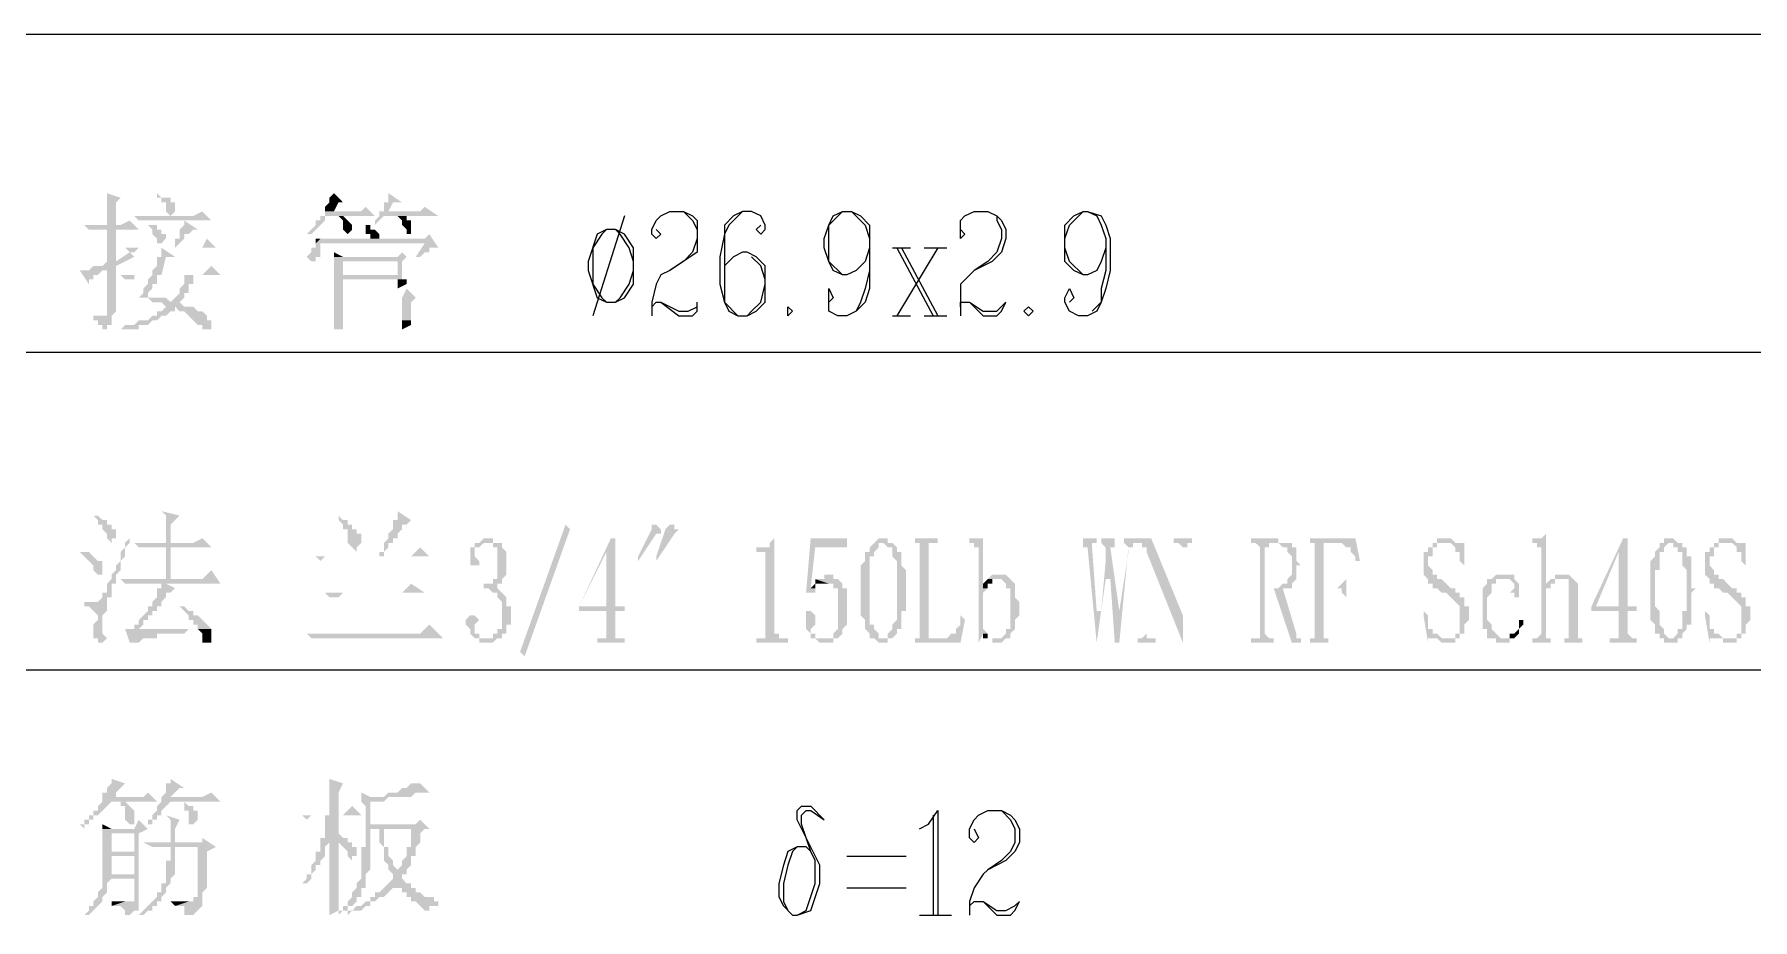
# Model space of a CAD drawing. Extents: x 51 to 246, y 3 to 417.
# Drawn here: x 198.59 to 214.61, y 131.83 to 140.08 of the extents above; entities that cross this region are included whole.
import ezdxf

# ---------------------------------------------------------------- set-up
doc = ezdxf.new("R2010")
doc.units = 0
doc.header["$MEASUREMENT"] = 0
doc.layers.add('_____1', color=160, linetype='Continuous')

msp = doc.modelspace()

# ---------------------------------------------------------------- hatches: boundary and pattern name
at = {"layer": '_____1'}
for points in [[(199.263, 138.599), (199.263, 138.303), (199.348, 138.303), (199.348, 138.514), (199.39, 138.557)], [(201.676, 138.472), (201.634, 138.43), (201.295, 138.43), (201.295, 138.387), (201.253, 138.387), (201.253, 138.345), (201.21, 138.345), (201.21, 138.303), (201.126, 138.218), (201.168, 138.218), (201.295, 138.345), (201.295, 138.387), (201.761, 138.387)], [(201.38, 138.599), (201.337, 138.557), (201.337, 138.514), (201.295, 138.472), (201.295, 138.43), (201.38, 138.43), (201.422, 138.514), (201.464, 138.514)], [(202.226, 138.472), (202.184, 138.43), (201.888, 138.43), (201.803, 138.387), (201.761, 138.345), (201.761, 138.303), (201.845, 138.387), (202.353, 138.387)], [(201.888, 138.599), (201.888, 138.514), (201.845, 138.514), (201.845, 138.43), (201.803, 138.43), (201.803, 138.387), (201.888, 138.43), (201.93, 138.514), (202.015, 138.514)], [(199.475, 138.345), (199.39, 138.303), (199.051, 138.303), (199.094, 138.26), (199.559, 138.26)], [(200.152, 138.43), (200.067, 138.387), (199.517, 138.387), (199.559, 138.345), (200.237, 138.345)], [(199.644, 138.345), (199.644, 138.303), (199.686, 138.26), (199.686, 138.218), (199.729, 138.176), (199.729, 138.133), (199.771, 138.133), (199.813, 138.176), (199.813, 138.218), (199.771, 138.218), (199.771, 138.26), (199.729, 138.26), (199.729, 138.303), (199.644, 138.303)], [(199.983, 138.345), (199.983, 138.303), (199.94, 138.26), (199.94, 138.176), (199.898, 138.176), (199.898, 138.091), (199.983, 138.176), (199.983, 138.218), (200.025, 138.218), (200.067, 138.26), (200.11, 138.26)], [(201.634, 138.303), (201.676, 138.303), (201.676, 138.218), (201.718, 138.218), (201.718, 138.176), (201.803, 138.176), (201.803, 138.218), (201.761, 138.26), (201.718, 138.26), (201.718, 138.303), (201.676, 138.303)], [(200.194, 138.176), (200.152, 138.091), (199.432, 138.091), (199.475, 138.049), (199.517, 138.049), (199.559, 138.091), (200.279, 138.091)], [(201.21, 138.133), (201.21, 138.091), (201.168, 138.091), (201.168, 138.049), (201.126, 138.006), (201.168, 137.964), (201.21, 137.964), (201.21, 138.006), (201.253, 138.006), (201.253, 138.133), (202.226, 138.133)], [(201.253, 138.218), (201.253, 138.176), (201.21, 138.176), (201.21, 138.133), (201.253, 138.176)], [(202.269, 138.218), (202.226, 138.176), (201.253, 138.176), (201.21, 138.133), (202.226, 138.133), (202.142, 138.006), (202.184, 138.006), (202.226, 138.049), (202.269, 138.049), (202.269, 138.091), (202.353, 138.091)], [(199.475, 138.049), (199.348, 137.964), (199.263, 137.964), (199.221, 137.922), (199.136, 137.922), (199.094, 137.879), (199.263, 137.879), (199.263, 137.456), (199.221, 137.456), (199.305, 137.456), (199.348, 137.498), (199.348, 137.922), (199.517, 138.006)], [(199.771, 138.091), (199.771, 138.006), (199.729, 138.006), (199.729, 137.922), (199.686, 137.879), (199.686, 137.837), (199.771, 137.837), (199.813, 138.006), (199.898, 138.006)], [(201.38, 138.049), (201.38, 138.006), (201.464, 138.006)], [(202.015, 138.049), (201.972, 138.006), (201.38, 138.006), (201.38, 137.625), (202.015, 137.625), (202.015, 137.413), (201.38, 137.413), (201.38, 137.329), (201.464, 137.329), (201.464, 137.413), (202.099, 137.413), (202.099, 137.583), (202.142, 137.625), (201.464, 137.625), (201.464, 137.795), (202.015, 137.795), (201.464, 137.837), (201.464, 137.964), (201.972, 137.964), (202.057, 138.006)], [(202.057, 138.006), (201.972, 137.964), (201.972, 137.837), (201.464, 137.837), (202.015, 137.795), (202.015, 137.964)], [(199.094, 137.879), (199.009, 137.879), (199.094, 137.752), (199.094, 137.795), (199.136, 137.795), (199.136, 137.837), (199.178, 137.837), (199.221, 137.879), (199.263, 137.879)], [(200.237, 137.922), (200.152, 137.837), (199.39, 137.837), (199.432, 137.795), (199.517, 137.795), (199.517, 137.837), (200.321, 137.837)], [(199.729, 137.837), (199.686, 137.837), (199.644, 137.795), (199.644, 137.752), (199.602, 137.71), (199.602, 137.668), (199.559, 137.625), (199.644, 137.625), (199.686, 137.583), (199.771, 137.583), (199.813, 137.541), (199.898, 137.541), (199.94, 137.498), (199.983, 137.498), (200.025, 137.456), (200.11, 137.371), (200.152, 137.371), (200.152, 137.329), (200.237, 137.329), (200.237, 137.413), (200.194, 137.413), (200.194, 137.456), (200.152, 137.498), (200.11, 137.498), (200.067, 137.541), (199.983, 137.541), (199.94, 137.583), (199.856, 137.583), (199.813, 137.625), (199.644, 137.625), (199.644, 137.668), (199.686, 137.71), (199.686, 137.752), (199.729, 137.752), (199.729, 137.795)], [(200.067, 137.837), (199.983, 137.837), (199.983, 137.752), (199.94, 137.71), (199.94, 137.668), (199.856, 137.583), (199.94, 137.583), (199.983, 137.625), (199.983, 137.668), (200.025, 137.668), (200.025, 137.752), (200.067, 137.752), (200.067, 137.795)], [(202.057, 137.71), (202.015, 137.625), (201.464, 137.625), (202.142, 137.625)], [(202.015, 137.795), (201.972, 137.795), (201.972, 137.71), (202.057, 137.752), (202.057, 137.795)], [(199.813, 137.541), (199.771, 137.498), (199.729, 137.498), (199.729, 137.456), (199.686, 137.456), (199.644, 137.413), (199.559, 137.413), (199.517, 137.371), (199.432, 137.371), (199.39, 137.329), (199.348, 137.329), (199.559, 137.329), (199.559, 137.371), (199.644, 137.371), (199.686, 137.413), (199.729, 137.413), (199.771, 137.456), (199.813, 137.456), (199.856, 137.498), (199.898, 137.498), (199.898, 137.541)], [(201.38, 137.625), (201.38, 137.413), (201.464, 137.413), (201.464, 137.625), (202.015, 137.625)], [(202.099, 137.413), (202.015, 137.413), (202.015, 137.329), (202.099, 137.371)], [(199.771, 135.635), (199.813, 135.593), (199.813, 135.339), (199.856, 135.339), (199.856, 135.509), (199.94, 135.593)], [(201.422, 135.593), (201.422, 135.551), (201.464, 135.509), (201.464, 135.466), (201.507, 135.466), (201.507, 135.339), (201.591, 135.255), (201.591, 135.297), (201.634, 135.339), (201.634, 135.424), (201.591, 135.424), (201.591, 135.466), (201.549, 135.466), (201.549, 135.509), (201.507, 135.509), (201.507, 135.551), (201.464, 135.551)], [(201.972, 135.635), (201.972, 135.551), (201.93, 135.551), (201.93, 135.466), (201.888, 135.424), (201.888, 135.382), (201.845, 135.339), (201.845, 135.255), (201.803, 135.255), (201.803, 135.212), (201.845, 135.212), (201.845, 135.255), (201.888, 135.297), (201.888, 135.339), (201.93, 135.339), (201.93, 135.382), (201.972, 135.382), (201.972, 135.424), (202.015, 135.466), (202.015, 135.509), (202.057, 135.509), (202.099, 135.551)], [(204.512, 135.509), (204.47, 135.466), (204.385, 135.212), (204.385, 135.17), (204.555, 135.424), (204.597, 135.466), (204.555, 135.466), (204.555, 135.509)], [(207.433, 135.424), (207.433, 135.382), (207.306, 135.382), (207.306, 135.339), (207.349, 135.339), (207.349, 135.297), (207.391, 135.297), (207.391, 134.408), (207.433, 134.493), (207.476, 134.493), (207.433, 134.535), (207.433, 134.874), (207.476, 134.916), (207.433, 134.916)], [(212.683, 135.424), (212.64, 135.382), (212.556, 135.382), (212.556, 135.339), (212.598, 135.339), (212.598, 135.297), (212.64, 135.297), (212.64, 134.493), (212.598, 134.45), (212.556, 134.45), (212.556, 134.408), (212.725, 134.408), (212.725, 134.45), (212.683, 134.45), (212.683, 134.916), (212.725, 134.916), (212.683, 134.958)], [(200.152, 135.382), (200.067, 135.339), (199.517, 135.339), (199.559, 135.297), (200.237, 135.297)], [(202.184, 135.297), (202.099, 135.212), (201.21, 135.212), (201.253, 135.17), (201.295, 135.212), (202.269, 135.212)], [(202.734, 135.339), (202.692, 135.339), (202.692, 135.297), (202.65, 135.297), (202.65, 135.128), (202.734, 135.128), (202.734, 135.17), (202.692, 135.212), (202.692, 135.297), (202.734, 135.297), (202.777, 135.339)], [(204.004, 135.382), (203.962, 135.382), (203.666, 134.747), (203.666, 134.704), (203.92, 134.704), (203.92, 134.45), (203.835, 134.45), (203.835, 134.408), (204.089, 134.408), (204.089, 134.45), (204.004, 134.45), (204.004, 134.704), (204.089, 134.704), (204.089, 134.747), (203.666, 134.747), (203.92, 135.255)], [(204.004, 135.382), (203.92, 135.255), (203.92, 134.747), (203.666, 134.747), (204.004, 134.747)], [(205.486, 135.382), (205.444, 135.339), (205.444, 135.297), (205.317, 135.297), (205.317, 135.255), (205.401, 135.255), (205.401, 134.45), (205.317, 134.45), (205.317, 134.408), (205.613, 134.408), (205.613, 134.45), (205.528, 134.45), (205.528, 134.493), (205.486, 134.493), (205.486, 134.535)], [(206.163, 135.382), (205.825, 135.382), (205.782, 134.874), (205.867, 134.874), (205.867, 134.916), (205.825, 134.916), (205.867, 135.297), (206.163, 135.297)], [(206.417, 135.339), (206.375, 135.297), (206.375, 135.255), (206.333, 135.255), (206.333, 135.17), (206.29, 135.128), (206.29, 134.662), (206.333, 134.62), (206.333, 134.535), (206.375, 134.493), (206.375, 134.45), (206.417, 134.45), (206.46, 134.408), (206.544, 134.408), (206.544, 134.45), (206.587, 134.45), (206.46, 134.45), (206.46, 134.493), (206.417, 134.535), (206.417, 134.577), (206.375, 134.577), (206.375, 135.212), (206.417, 135.212), (206.417, 135.255), (206.46, 135.297), (206.46, 135.339), (206.502, 135.339)], [(207.01, 135.382), (206.798, 135.382), (206.798, 135.339), (206.841, 135.339), (206.841, 134.45), (206.968, 134.45), (206.925, 134.45), (206.925, 135.339), (207.01, 135.339)], [(208.492, 135.382), (208.365, 135.382), (208.365, 135.297), (208.407, 135.297), (208.492, 134.408), (208.492, 134.704), (208.449, 135.297), (208.449, 135.339), (208.492, 135.339)], [(208.661, 135.382), (208.534, 135.382), (208.534, 135.339), (208.576, 135.297), (208.576, 135.17), (208.619, 135.001), (208.661, 134.408), (208.703, 134.704), (208.619, 135.297), (208.661, 135.297), (208.661, 135.339)], [(208.873, 135.382), (208.746, 135.382), (208.746, 135.339), (208.788, 135.297), (208.788, 135.255), (208.703, 134.704), (208.661, 134.408), (208.703, 134.408), (208.788, 135.297), (208.83, 135.297), (208.83, 135.339), (208.873, 135.339)], [(209, 135.382), (208.873, 135.382), (208.873, 135.339), (208.915, 135.339), (208.915, 135.297), (208.957, 135.297), (208.957, 135.255), (209.296, 134.408), (209.296, 134.662)], [(208.957, 135.297), (208.957, 134.493), (208.915, 134.45), (208.873, 134.45), (208.873, 134.408), (209.042, 134.408), (209.042, 134.45), (208.957, 134.45), (208.957, 135.255)], [(209.381, 135.382), (209.211, 135.382), (209.211, 135.339), (209.254, 135.339), (209.296, 135.297), (209.296, 134.408), (209.296, 135.297), (209.338, 135.297), (209.338, 135.339), (209.381, 135.339)], [(210.185, 135.382), (209.931, 135.382), (209.931, 135.339), (210.185, 135.339), (210.227, 135.297), (210.27, 135.297), (210.27, 135.255), (210.312, 135.212), (210.312, 135.043), (210.27, 135.001), (210.27, 134.958), (210.227, 134.958), (210.185, 134.916), (210.058, 134.916), (210.312, 134.916), (210.312, 134.958), (210.354, 135.001), (210.354, 135.128), (210.397, 135.128), (210.354, 135.17), (210.354, 135.297), (210.312, 135.297), (210.312, 135.339), (210.185, 135.339)], [(209.973, 135.339), (210.016, 135.297), (210.016, 134.45), (209.931, 134.45), (209.931, 134.408), (210.143, 134.408), (210.143, 134.45), (210.1, 134.45), (210.058, 134.493), (210.058, 134.916), (210.27, 134.916), (210.058, 134.916), (210.058, 135.297), (210.1, 135.297), (210.1, 135.339), (210.143, 135.339)], [(210.905, 135.382), (210.481, 135.382), (210.481, 135.339), (210.778, 135.339), (210.82, 135.297), (210.862, 135.297), (210.862, 135.255), (210.905, 135.212), (210.905, 135.17), (210.947, 135.17)], [(210.481, 135.339), (210.524, 135.339), (210.524, 134.45), (210.481, 134.45), (210.481, 134.408), (210.651, 134.408), (210.651, 134.45), (210.608, 134.45), (210.608, 134.916), (210.735, 134.916), (210.608, 134.916), (210.608, 135.339), (210.735, 135.339)], [(211.836, 135.339), (211.751, 135.339), (211.878, 135.339)], [(211.921, 135.382), (211.921, 135.339), (211.794, 135.339), (211.836, 135.297), (211.836, 135.255), (211.878, 135.255), (211.878, 135.17), (211.921, 135.128)], [(213.445, 135.382), (213.402, 135.382), (213.106, 134.747), (213.106, 134.704), (213.36, 134.704), (213.36, 134.45), (213.275, 134.45), (213.275, 134.408), (213.529, 134.408), (213.529, 134.45), (213.487, 134.45), (213.445, 134.493), (213.445, 134.704), (213.529, 134.704), (213.529, 134.747), (213.148, 134.747), (213.36, 135.255)], [(213.445, 135.382), (213.36, 135.255), (213.36, 134.747), (213.148, 134.747), (213.445, 134.747)], [(213.741, 135.339), (213.741, 135.297), (213.699, 135.255), (213.699, 135.212), (213.656, 135.17), (213.656, 134.62), (213.699, 134.577), (213.699, 134.493), (213.741, 134.493), (213.741, 134.45), (213.783, 134.45), (213.783, 134.408), (213.91, 134.408), (213.91, 134.45), (213.953, 134.45), (213.826, 134.45), (213.783, 134.493), (213.783, 134.535), (213.741, 134.577), (213.741, 134.704), (213.699, 134.747), (213.699, 135.085), (213.741, 135.085), (213.741, 135.255), (213.783, 135.255), (213.783, 135.297), (213.826, 135.339), (213.868, 135.339)], [(214.461, 135.339), (214.376, 135.339), (214.503, 135.339)], [(214.545, 135.382), (214.545, 135.339), (214.418, 135.339), (214.461, 135.297), (214.461, 135.255), (214.503, 135.255), (214.503, 135.17), (214.545, 135.128)], [(200.237, 135.085), (200.152, 135.001), (199.39, 135.001), (199.432, 134.958), (200.321, 134.958)], [(208.576, 135.17), (208.534, 134.704), (208.492, 134.704), (208.492, 134.408), (208.576, 135.001), (208.619, 135.001)], [(210.82, 135.085), (210.82, 135.001), (210.735, 134.916), (210.608, 134.916), (210.778, 134.916), (210.778, 134.874), (210.82, 134.831), (210.82, 134.747)], [(199.813, 134.958), (199.771, 134.958), (199.771, 134.916), (199.729, 134.916), (199.729, 134.831), (199.686, 134.789), (199.686, 134.747), (199.644, 134.747), (199.644, 134.704), (199.602, 134.662), (199.559, 134.62), (199.559, 134.577), (199.517, 134.577), (199.517, 134.535), (199.432, 134.535), (199.475, 134.408), (199.559, 134.408), (199.602, 134.45), (199.729, 134.45), (199.729, 134.493), (199.983, 134.493), (199.517, 134.535), (199.559, 134.535), (199.602, 134.577), (199.602, 134.62), (199.644, 134.62), (199.644, 134.662), (199.686, 134.662), (199.686, 134.704), (199.729, 134.704), (199.729, 134.747), (199.771, 134.747), (199.771, 134.789), (199.813, 134.831), (199.813, 134.874), (199.856, 134.874), (199.898, 134.916)], [(202.099, 134.958), (202.015, 134.874), (201.295, 134.874), (201.337, 134.831), (201.422, 134.831), (201.464, 134.874), (202.226, 134.874)], [(205.867, 135.001), (205.867, 134.958), (205.825, 134.916), (205.867, 134.916), (205.867, 134.958), (205.994, 134.958)], [(205.994, 135.043), (205.952, 135.043), (205.952, 135.001), (205.867, 135.001), (205.994, 134.958), (206.036, 134.958), (206.036, 134.916), (206.079, 134.916), (206.079, 134.535), (206.036, 134.493), (206.036, 134.45), (205.867, 134.45), (205.909, 134.408), (206.036, 134.408), (206.036, 134.45), (206.079, 134.45), (206.121, 134.493), (206.121, 134.535), (206.163, 134.577), (206.163, 134.916), (206.121, 134.916), (206.121, 134.958), (206.079, 135.001), (206.036, 135.001), (206.036, 135.043)], [(207.476, 135.001), (207.433, 134.958), (207.433, 134.916), (207.476, 134.916), (207.476, 134.958), (207.518, 134.958), (207.518, 135.001), (207.56, 135.001)], [(212.217, 135.043), (212.175, 135.001), (212.132, 135.001), (212.132, 134.958), (212.09, 134.916), (212.09, 134.535), (212.132, 134.535), (212.132, 134.45), (212.217, 134.45), (212.217, 134.408), (212.344, 134.408), (212.344, 134.45), (212.386, 134.45), (212.259, 134.45), (212.175, 134.535), (212.175, 134.577), (212.132, 134.62), (212.132, 134.831), (212.175, 134.874), (212.175, 134.958), (212.217, 134.958), (212.217, 135.001), (212.302, 135.001)], [(210.227, 134.916), (210.143, 134.916), (210.312, 134.408), (210.397, 134.408), (210.397, 134.45), (210.354, 134.45), (210.354, 134.493)], [(202.65, 134.662), (202.607, 134.62), (202.607, 134.577), (202.65, 134.535), (202.65, 134.493), (202.692, 134.45), (202.734, 134.45), (202.734, 134.408), (202.861, 134.408), (202.904, 134.45), (202.734, 134.45), (202.734, 134.493), (202.692, 134.493), (202.692, 134.577), (202.734, 134.62), (202.692, 134.662)], [(207.222, 134.662), (207.222, 134.577), (207.179, 134.535), (207.179, 134.493), (207.137, 134.493), (207.095, 134.45), (206.798, 134.45), (206.798, 134.408), (207.222, 134.408), (207.264, 134.62)], [(211.54, 134.704), (211.54, 134.662), (211.582, 134.408), (211.582, 134.45), (211.709, 134.45), (211.667, 134.493), (211.624, 134.493), (211.624, 134.535), (211.582, 134.535), (211.582, 134.662)], [(214.164, 134.704), (214.164, 134.662), (214.207, 134.408), (214.207, 134.45), (214.334, 134.45), (214.291, 134.493), (214.249, 134.493), (214.249, 134.535), (214.207, 134.535), (214.207, 134.662)], [(200.237, 134.535), (200.11, 134.535), (200.152, 134.493), (200.152, 134.408), (200.237, 134.408), (200.237, 134.493)], [(202.269, 134.577), (202.184, 134.493), (201.126, 134.493), (201.168, 134.45), (202.396, 134.45)], [(211.709, 134.45), (211.624, 134.45), (211.751, 134.45)], [(214.334, 134.45), (214.249, 134.45), (214.376, 134.45)], [(199.644, 133.011), (199.602, 132.969), (199.305, 132.969), (199.221, 132.926), (199.178, 132.884), (199.178, 132.842), (199.136, 132.842), (199.136, 132.799), (199.094, 132.799), (199.094, 132.757), (199.051, 132.757), (199.051, 132.715), (199.009, 132.715), (199.051, 132.672), (199.051, 132.715), (199.094, 132.715), (199.094, 132.757), (199.136, 132.757), (199.136, 132.799), (199.178, 132.799), (199.305, 132.926), (199.729, 132.926)], [(199.305, 133.138), (199.305, 133.096), (199.263, 133.053), (199.263, 133.011), (199.221, 133.011), (199.221, 132.926), (199.305, 132.969), (199.348, 132.969), (199.348, 133.011), (199.432, 133.096)], [(200.237, 133.011), (200.152, 132.969), (199.856, 132.969), (199.771, 132.926), (199.729, 132.884), (199.729, 132.842), (199.686, 132.799), (199.686, 132.757), (199.644, 132.757), (199.644, 132.715), (199.686, 132.715), (199.686, 132.757), (199.729, 132.757), (199.729, 132.799), (199.771, 132.799), (199.771, 132.842), (199.856, 132.926), (200.321, 132.926)], [(199.856, 133.138), (199.856, 133.096), (199.813, 133.096), (199.813, 133.011), (199.771, 132.969), (199.771, 132.926), (199.856, 132.969), (199.94, 133.053), (199.983, 133.053)], [(201.337, 133.138), (201.337, 132.799), (201.422, 132.799), (201.422, 133.011), (201.464, 133.096)], [(201.634, 133.011), (201.634, 132.926), (201.676, 132.884), (201.676, 132.672), (201.718, 132.715), (201.718, 132.926), (201.845, 132.926), (201.888, 132.969), (201.718, 132.969)], [(202.184, 133.096), (202.099, 133.096), (202.057, 133.053), (202.015, 133.053), (201.972, 133.011), (201.888, 133.011), (201.845, 132.969), (201.718, 132.969), (202.099, 132.969), (202.142, 133.011), (202.269, 133.011)], [(201.549, 132.884), (201.464, 132.799), (201.083, 132.799), (201.126, 132.757), (201.168, 132.799), (201.634, 132.799)], [(199.559, 132.757), (199.517, 132.672), (199.221, 132.672), (199.221, 132.46), (199.305, 132.46), (199.305, 132.63), (199.517, 132.63), (199.644, 132.672)], [(199.221, 132.715), (199.221, 132.672), (199.305, 132.672)], [(199.813, 132.799), (199.856, 132.757), (199.856, 132.545), (199.898, 132.545), (199.898, 132.672), (199.94, 132.757)], [(201.422, 132.799), (201.295, 132.799), (201.295, 132.588), (201.422, 132.588), (201.422, 132.545), (201.507, 132.46), (201.507, 132.418), (201.549, 132.376), (201.549, 132.418), (201.591, 132.418), (201.591, 132.503), (201.549, 132.503), (201.549, 132.545), (201.507, 132.545), (201.507, 132.588), (201.464, 132.588), (201.422, 132.63)], [(202.184, 132.757), (202.142, 132.715), (201.718, 132.715), (201.676, 132.672), (202.142, 132.672), (202.099, 132.672), (202.099, 132.503), (202.057, 132.503), (202.057, 132.418), (202.015, 132.376), (202.015, 132.334), (201.972, 132.291), (202.057, 132.249), (202.057, 132.291), (202.099, 132.334), (202.099, 132.418), (202.142, 132.418), (202.142, 132.503), (202.184, 132.545), (202.184, 132.63), (202.226, 132.672), (202.269, 132.672)], [(199.644, 132.672), (199.517, 132.63), (199.517, 132.46), (199.221, 132.46), (199.517, 132.418), (199.517, 132.249), (199.221, 132.249), (199.517, 132.207), (199.517, 131.995), (199.432, 131.995), (199.305, 131.953), (199.39, 131.953), (199.432, 131.91), (199.432, 131.868), (199.475, 131.868), (199.517, 131.91), (199.559, 131.91), (199.559, 132.63)], [(200.152, 132.588), (200.152, 132.545), (199.602, 132.545), (199.686, 132.503), (200.279, 132.503)], [(201.295, 132.588), (201.253, 132.588), (201.253, 132.46), (201.21, 132.46), (201.21, 132.376), (201.168, 132.334), (201.168, 132.249), (201.126, 132.249), (201.126, 132.207), (201.083, 132.164), (201.126, 132.164), (201.168, 132.207), (201.168, 132.249), (201.21, 132.291), (201.21, 132.334), (201.253, 132.334), (201.253, 132.376), (201.295, 132.418), (201.295, 132.503), (201.337, 132.545), (201.422, 132.545), (201.422, 132.588)], [(201.422, 132.545), (201.337, 132.545), (201.337, 131.868), (201.422, 131.91), (201.422, 132.503)], [(201.676, 132.672), (201.676, 132.503), (201.634, 132.503), (201.634, 132.207), (201.591, 132.164), (201.591, 132.122), (201.549, 132.08), (201.549, 132.037), (201.507, 131.995), (201.507, 131.953), (201.464, 131.953), (201.464, 131.91), (201.422, 131.91), (201.422, 131.868), (201.464, 131.91), (201.507, 131.91), (201.507, 131.953), (201.549, 131.953), (201.591, 131.995), (201.591, 132.037), (201.634, 132.037), (201.634, 132.122), (201.676, 132.122), (201.676, 132.249), (201.718, 132.291), (201.718, 132.672), (202.142, 132.672)], [(201.803, 132.672), (201.803, 132.545), (201.845, 132.503), (201.845, 132.376), (201.888, 132.334), (201.888, 132.291), (201.93, 132.249), (201.93, 132.207), (201.803, 132.08), (201.761, 132.08), (201.761, 132.037), (201.718, 132.037), (201.718, 131.995), (201.676, 131.995), (201.634, 131.953), (201.591, 131.953), (201.549, 131.91), (201.507, 131.91), (201.507, 131.868), (201.549, 131.91), (201.634, 131.91), (201.676, 131.953), (201.718, 131.953), (201.718, 131.995), (201.761, 131.995), (201.803, 132.037), (201.845, 132.037), (201.93, 132.122), (201.972, 132.122), (201.972, 132.164), (202.057, 132.164), (202.015, 132.207), (202.015, 132.249), (202.057, 132.249), (201.972, 132.291), (201.93, 132.334), (201.93, 132.376), (201.888, 132.418), (201.888, 132.503), (201.845, 132.503), (201.845, 132.672)], [(199.221, 132.46), (199.221, 132.249), (199.305, 132.249), (199.305, 132.418), (199.517, 132.418)], [(199.856, 132.503), (199.856, 132.376), (199.813, 132.376), (199.813, 132.164), (199.771, 132.164), (199.771, 132.08), (199.729, 132.08), (199.729, 132.037), (199.602, 131.91), (199.559, 131.868), (199.602, 131.868), (199.644, 131.91), (199.686, 131.91), (199.686, 131.953), (199.729, 131.953), (199.729, 131.995), (199.771, 131.995), (199.771, 132.037), (199.813, 132.08), (199.813, 132.122), (199.856, 132.164), (199.856, 132.207), (199.898, 132.249), (199.898, 132.503), (200.11, 132.503)], [(200.279, 132.503), (199.856, 132.503), (200.11, 132.503), (200.11, 132.037), (200.067, 132.037), (200.067, 131.995), (200.025, 131.995), (199.898, 131.953), (199.983, 131.953), (199.983, 131.868), (200.067, 131.868), (200.152, 131.953), (200.152, 132.08), (200.194, 132.122), (200.194, 132.46)], [(199.221, 132.249), (199.221, 132.122), (199.178, 132.08), (199.178, 132.037), (199.136, 131.995), (199.136, 131.953), (199.094, 131.953), (199.094, 131.91), (199.051, 131.868), (199.051, 131.826), (199.051, 131.868), (199.094, 131.868), (199.221, 131.995), (199.221, 132.037), (199.263, 132.08), (199.263, 132.164), (199.305, 132.207), (199.517, 132.207)], [(202.057, 132.164), (201.972, 132.164), (201.972, 132.122), (202.015, 132.122), (202.015, 132.08), (202.057, 132.08), (202.057, 132.037), (202.099, 132.037), (202.099, 131.995), (202.142, 131.995), (202.353, 131.953), (202.353, 131.995), (202.311, 131.995), (202.311, 132.037), (202.226, 132.037), (202.184, 132.08), (202.142, 132.08), (202.142, 132.122), (202.099, 132.122), (202.099, 132.164)], [(199.856, 131.995), (199.898, 131.953), (200.025, 131.995), (199.898, 131.995)], [(202.142, 131.995), (202.226, 131.91), (202.269, 131.91), (202.269, 131.953), (202.353, 131.953)]]:
    msp.add_hatch(color=7, dxfattribs=at).paths.add_polyline_path(points, is_closed=False)
for points in [[(199.729, 138.599), (199.729, 138.557), (199.771, 138.557), (199.771, 138.514), (199.813, 138.514), (199.813, 138.43), (199.856, 138.387), (199.898, 138.43), (199.898, 138.514), (199.856, 138.514), (199.856, 138.557), (199.771, 138.557)], [(201.464, 138.387), (201.422, 138.387), (201.464, 138.345), (201.464, 138.26), (201.507, 138.218), (201.549, 138.26), (201.549, 138.303)], [(202.015, 138.387), (201.972, 138.387), (202.015, 138.345), (202.015, 138.303), (202.057, 138.26), (202.057, 138.218), (202.099, 138.218), (202.099, 138.345), (202.057, 138.345), (202.057, 138.387)], [(199.263, 138.26), (199.348, 138.26), (199.348, 137.964), (199.263, 137.964)], [(199.094, 137.456), (199.136, 137.456), (199.136, 137.413), (199.178, 137.413), (199.178, 137.371), (199.221, 137.371), (199.221, 137.329), (199.263, 137.329), (199.263, 137.371), (199.305, 137.371), (199.305, 137.456)], [(199.178, 135.593), (199.136, 135.593), (199.178, 135.551), (199.178, 135.509), (199.221, 135.509), (199.221, 135.466), (199.263, 135.424), (199.263, 135.382), (199.305, 135.339), (199.305, 135.382), (199.348, 135.382), (199.348, 135.466), (199.305, 135.466), (199.305, 135.509), (199.263, 135.509), (199.263, 135.551), (199.221, 135.551)], [(203.158, 134.281), (203.115, 134.323), (203.539, 135.509), (203.581, 135.466)], [(204.385, 135.509), (204.343, 135.509), (204.343, 135.466), (204.216, 135.212), (204.216, 135.17), (204.385, 135.424), (204.428, 135.424), (204.428, 135.466)], [(199.051, 135.255), (199.009, 135.255), (199.136, 135.128), (199.136, 135.085), (199.178, 135.043), (199.221, 135.043), (199.221, 135.17), (199.178, 135.17), (199.094, 135.255)], [(199.475, 135.382), (199.432, 135.339), (199.432, 135.297), (199.39, 135.255), (199.39, 135.17), (199.348, 135.128), (199.348, 135.085), (199.305, 135.043), (199.305, 135.001), (199.263, 134.958), (199.263, 134.874), (199.221, 134.874), (199.221, 134.831), (199.178, 134.789), (199.136, 134.789), (199.263, 134.747), (199.263, 134.831), (199.305, 134.831), (199.305, 134.958), (199.348, 134.958), (199.348, 135.043), (199.39, 135.085), (199.39, 135.17), (199.432, 135.212), (199.432, 135.297), (199.475, 135.339)], [(199.813, 135.297), (199.856, 135.297), (199.856, 135.001), (199.813, 135.001)], [(202.819, 135.382), (202.777, 135.382), (202.734, 135.339), (202.861, 135.339), (202.861, 135.297), (202.904, 135.297), (202.904, 135.001), (202.861, 135.001), (202.861, 134.958), (202.777, 134.958), (202.777, 134.916), (202.819, 134.916), (202.861, 134.874), (202.904, 134.874), (202.904, 134.831), (202.946, 134.789), (202.946, 134.535), (202.904, 134.535), (202.904, 134.493), (202.861, 134.493), (202.861, 134.45), (202.777, 134.45), (202.946, 134.45), (202.946, 134.493), (202.988, 134.493), (202.988, 134.577), (203.031, 134.577), (203.031, 134.747), (202.988, 134.747), (202.988, 134.831), (202.904, 134.916), (202.861, 134.916), (202.904, 134.916), (202.904, 134.958), (202.946, 134.958), (202.946, 135.001), (202.988, 135.043), (202.988, 135.255), (202.946, 135.297), (202.946, 135.339), (202.861, 135.339), (202.861, 135.382)], [(206.502, 135.382), (206.46, 135.382), (206.417, 135.339), (206.502, 135.339), (206.544, 135.297), (206.587, 135.297), (206.587, 135.212), (206.629, 135.17), (206.629, 134.62), (206.587, 134.577), (206.587, 134.535), (206.544, 134.493), (206.544, 134.45), (206.502, 134.45), (206.587, 134.45), (206.629, 134.493), (206.629, 134.535), (206.671, 134.535), (206.671, 134.704), (206.714, 134.704), (206.714, 135.085), (206.671, 135.128), (206.671, 135.255), (206.629, 135.255), (206.629, 135.297), (206.587, 135.339), (206.544, 135.339), (206.544, 135.382)], [(211.751, 135.382), (211.667, 135.382), (211.667, 135.339), (211.624, 135.339), (211.624, 135.297), (211.582, 135.297), (211.582, 135.255), (211.54, 135.255), (211.54, 135.043), (211.582, 135.001), (211.582, 134.958), (211.624, 134.958), (211.624, 134.916), (211.667, 134.916), (211.709, 134.874), (211.751, 134.874), (211.878, 134.747), (211.878, 134.493), (211.836, 134.493), (211.836, 134.45), (211.667, 134.45), (211.709, 134.408), (211.836, 134.408), (211.836, 134.45), (211.878, 134.45), (211.878, 134.493), (211.921, 134.493), (211.921, 134.577), (211.963, 134.62), (211.963, 134.747), (211.921, 134.747), (211.921, 134.831), (211.878, 134.831), (211.878, 134.874), (211.836, 134.874), (211.836, 134.916), (211.794, 134.916), (211.709, 135.001), (211.667, 135.001), (211.667, 135.043), (211.624, 135.043), (211.624, 135.085), (211.582, 135.128), (211.582, 135.212), (211.624, 135.212), (211.624, 135.297), (211.667, 135.297), (211.667, 135.339), (211.836, 135.339), (211.794, 135.382)], [(213.868, 135.382), (213.783, 135.382), (213.783, 135.339), (213.741, 135.339), (213.868, 135.339), (213.868, 135.297), (213.91, 135.297), (213.91, 135.255), (213.953, 135.255), (213.953, 135.128), (213.995, 135.085), (213.995, 134.704), (213.953, 134.704), (213.953, 134.535), (213.91, 134.535), (213.91, 134.493), (213.868, 134.45), (213.953, 134.45), (213.953, 134.493), (213.995, 134.535), (213.995, 134.577), (214.037, 134.577), (214.037, 134.874), (214.08, 134.916), (214.037, 134.916), (214.037, 135.212), (213.995, 135.212), (213.995, 135.297), (213.953, 135.297), (213.953, 135.339), (213.91, 135.339)], [(214.376, 135.382), (214.291, 135.382), (214.291, 135.339), (214.249, 135.339), (214.249, 135.297), (214.207, 135.297), (214.207, 135.255), (214.164, 135.255), (214.164, 135.043), (214.207, 135.001), (214.207, 134.958), (214.249, 134.958), (214.249, 134.916), (214.291, 134.916), (214.334, 134.874), (214.376, 134.874), (214.418, 134.831), (214.503, 134.747), (214.503, 134.493), (214.461, 134.493), (214.461, 134.45), (214.291, 134.45), (214.334, 134.45), (214.334, 134.408), (214.461, 134.408), (214.461, 134.45), (214.503, 134.45), (214.503, 134.493), (214.545, 134.493), (214.545, 134.577), (214.588, 134.62), (214.588, 134.747), (214.545, 134.747), (214.545, 134.831), (214.503, 134.831), (214.503, 134.874), (214.461, 134.874), (214.461, 134.916), (214.418, 134.916), (214.376, 134.958), (214.334, 135.001), (214.291, 135.001), (214.291, 135.043), (214.249, 135.043), (214.249, 135.085), (214.207, 135.128), (214.207, 135.212), (214.249, 135.212), (214.249, 135.297), (214.291, 135.297), (214.291, 135.339), (214.461, 135.339), (214.418, 135.382)], [(207.603, 135.043), (207.518, 135.043), (207.476, 135.001), (207.603, 135.001), (207.645, 134.958), (207.645, 134.916), (207.687, 134.916), (207.687, 134.535), (207.645, 134.535), (207.645, 134.493), (207.603, 134.45), (207.476, 134.45), (207.518, 134.45), (207.518, 134.408), (207.603, 134.408), (207.645, 134.45), (207.687, 134.45), (207.687, 134.493), (207.73, 134.535), (207.73, 134.62), (207.772, 134.662), (207.772, 134.789), (207.73, 134.831), (207.73, 134.958), (207.645, 135.043)], [(212.302, 135.043), (212.217, 135.043), (212.302, 135.001), (212.344, 135.001), (212.386, 134.958), (212.386, 134.916), (212.344, 134.874), (212.386, 134.874), (212.386, 134.831), (212.429, 134.831), (212.429, 134.958), (212.386, 135.001), (212.386, 135.043)], [(212.852, 135.043), (212.767, 135.043), (212.767, 135.001), (212.725, 135.001), (212.683, 134.958), (212.725, 134.916), (212.725, 134.958), (212.767, 134.958), (212.767, 135.001), (212.937, 135.001), (212.894, 135.043)], [(212.937, 135.001), (212.852, 135.001), (212.894, 135.001), (212.894, 134.45), (212.852, 134.45), (212.852, 134.408), (213.021, 134.408), (213.021, 134.45), (212.979, 134.45), (212.979, 134.958)], [(199.051, 134.789), (199.051, 134.747), (199.094, 134.747), (199.178, 134.662), (199.178, 134.62), (199.136, 134.577), (199.136, 134.45), (199.178, 134.45), (199.178, 134.408), (199.221, 134.408), (199.263, 134.45), (199.221, 134.493), (199.221, 134.662), (199.263, 134.704), (199.263, 134.747), (199.136, 134.789)], [(199.983, 134.747), (199.94, 134.747), (199.983, 134.704), (200.025, 134.662), (200.025, 134.62), (200.067, 134.62), (200.067, 134.577), (200.11, 134.577), (200.11, 134.535), (199.517, 134.535), (199.983, 134.493), (200.025, 134.535), (200.237, 134.535), (200.11, 134.662), (200.067, 134.662), (200.067, 134.704), (200.025, 134.704)], [(205.825, 134.704), (205.782, 134.704), (205.782, 134.535), (205.825, 134.493), (205.825, 134.45), (205.952, 134.45), (205.867, 134.45), (205.867, 134.493), (205.825, 134.493), (205.825, 134.535), (205.867, 134.577), (205.867, 134.662)], [(212.471, 134.62), (212.429, 134.62), (212.429, 134.535), (212.386, 134.493), (212.344, 134.493), (212.344, 134.45), (212.302, 134.45), (212.386, 134.45), (212.429, 134.493), (212.429, 134.535), (212.471, 134.577)], [(207.476, 134.493), (207.433, 134.493), (207.433, 134.45), (207.56, 134.45), (207.476, 134.45)], [(199.432, 132.926), (199.39, 132.926), (199.39, 132.884), (199.432, 132.884), (199.432, 132.757), (199.475, 132.715), (199.517, 132.715), (199.517, 132.842)], [(199.983, 132.926), (199.983, 132.842), (200.025, 132.842), (200.025, 132.715), (200.067, 132.715), (200.11, 132.757), (200.11, 132.842), (200.067, 132.842), (200.067, 132.884), (200.025, 132.884)], [(199.305, 131.995), (199.305, 131.953), (199.432, 131.995)]]:
    msp.add_hatch(color=7, dxfattribs=at).paths.add_polyline_path(points)

# ---------------------------------------------------------------- linework, layer by layer
at = {"layer": '_____1', "color": 7}
for p, q in [((183.557, 140.081), (242.612, 140.081)), ((204.089, 138.387), (203.793, 137.456)), ((206.587, 138.091), (206.756, 138.091)), ((206.629, 138.091), (206.968, 137.456)), ((207.01, 138.091), (206.629, 137.456)), ((206.671, 138.091), (207.01, 137.456)), ((206.883, 138.091), (207.095, 138.091)), ((206.587, 137.456), (206.756, 137.456)), ((206.883, 137.456), (207.095, 137.456)), ((183.557, 137.117), (242.612, 137.117)), ((183.557, 134.154), (242.612, 134.154)), ((206.968, 132.799), (206.968, 131.868)), ((206.163, 132.418), (206.714, 132.418)), ((206.163, 132.122), (206.714, 132.122)), ((206.841, 131.868), (207.137, 131.868))]:
    msp.add_line(p, q, dxfattribs=at)
for points in [[(204.385, 138.26), (204.428, 138.218), (204.385, 138.176), (204.343, 138.218), (204.343, 138.26), (204.385, 138.345), (204.428, 138.387), (204.512, 138.43), (204.639, 138.43), (204.724, 138.387), (204.766, 138.345), (204.766, 138.049), (204.512, 137.879), (204.428, 137.837), (204.385, 137.752), (204.343, 137.583), (204.343, 137.456)], [(204.639, 138.43), (204.724, 138.345), (204.766, 138.26), (204.766, 138.176), (204.724, 138.049), (204.639, 137.964), (204.512, 137.879)], [(205.359, 138.303), (205.317, 138.26), (205.359, 138.218), (205.401, 138.26), (205.401, 138.303), (205.359, 138.387), (205.274, 138.43), (205.19, 138.43), (205.105, 138.387), (205.02, 138.303), (205.02, 138.218), (204.978, 138.006), (204.978, 137.752), (205.02, 137.583), (205.063, 137.498), (205.147, 137.456), (205.232, 137.456), (205.317, 137.498), (205.401, 137.583), (205.401, 137.922), (205.317, 138.006), (205.232, 138.049), (205.19, 138.049), (205.105, 138.006), (205.02, 137.922), (205.02, 137.795)], [(205.19, 138.43), (205.063, 138.303), (205.02, 138.218), (205.02, 137.583), (205.147, 137.456)], [(206.375, 138.091), (206.333, 137.964), (206.248, 137.879), (206.163, 137.837), (206.121, 137.837), (206.036, 137.879), (205.994, 137.964), (205.952, 138.091), (205.952, 138.176), (205.994, 138.303), (206.036, 138.387), (206.121, 138.43), (206.206, 138.43), (206.29, 138.387), (206.375, 138.303), (206.375, 137.71), (206.333, 137.583), (206.248, 137.498), (206.163, 137.456), (206.079, 137.456), (205.994, 137.498), (205.994, 137.71), (206.036, 137.625), (205.994, 137.583)], [(206.121, 137.837), (205.994, 137.964), (205.994, 138.303), (206.121, 138.43)], [(206.206, 138.43), (206.333, 138.303), (206.375, 138.176), (206.375, 137.879), (206.333, 137.71), (206.29, 137.583), (206.248, 137.498)], [(207.222, 138.26), (207.264, 138.218), (207.222, 138.176), (207.222, 138.345), (207.264, 138.387), (207.349, 138.43), (207.476, 138.43), (207.56, 138.387), (207.603, 138.345), (207.645, 138.26), (207.645, 138.176), (207.603, 138.049), (207.518, 137.964), (207.349, 137.879), (207.222, 137.752), (207.222, 137.456)], [(207.476, 138.43), (207.56, 138.387), (207.56, 138.345), (207.603, 138.26), (207.603, 138.176), (207.56, 138.049), (207.476, 137.964), (207.349, 137.879)], [(208.576, 138.091), (208.534, 137.964), (208.492, 137.879), (208.407, 137.837), (208.365, 137.837), (208.28, 137.879), (208.195, 137.964), (208.195, 138.303), (208.28, 138.387), (208.365, 138.43), (208.407, 138.43), (208.534, 138.387), (208.576, 138.303), (208.619, 138.176), (208.619, 137.879), (208.576, 137.71), (208.534, 137.583), (208.492, 137.498), (208.407, 137.456), (208.322, 137.456), (208.238, 137.498), (208.195, 137.583), (208.195, 137.625), (208.238, 137.71), (208.28, 137.625), (208.238, 137.583)], [(208.365, 137.837), (208.238, 137.964), (208.195, 138.091), (208.195, 138.176), (208.238, 138.303), (208.365, 138.43)], [(208.407, 138.43), (208.492, 138.387), (208.534, 138.303), (208.576, 138.176), (208.576, 137.879), (208.534, 137.71), (208.534, 137.583), (208.449, 137.498)], [(203.92, 138.26), (203.835, 138.218), (203.75, 137.964), (203.75, 137.879), (203.835, 137.625), (203.92, 137.583), (204.004, 137.583), (204.089, 137.625), (204.174, 137.752), (204.174, 138.091), (204.089, 138.218), (204.004, 138.26), (203.92, 138.26), (203.877, 138.218), (203.793, 138.091), (203.793, 137.752), (203.877, 137.625), (203.92, 137.583)], [(204.004, 137.583), (204.047, 137.625), (204.131, 137.752), (204.174, 137.879), (204.174, 137.964), (204.131, 138.091), (204.047, 138.218), (204.004, 138.26)], [(205.232, 137.456), (205.274, 137.498), (205.359, 137.583), (205.401, 137.752), (205.401, 137.795), (205.359, 137.922), (205.274, 138.006)], [(204.343, 137.541), (204.385, 137.583), (204.428, 137.583), (204.597, 137.498), (204.682, 137.498), (204.766, 137.541), (204.766, 137.583)], [(204.428, 137.583), (204.597, 137.456), (204.724, 137.456), (204.766, 137.498), (204.766, 137.583)], [(207.222, 137.541), (207.222, 137.583), (207.306, 137.583), (207.433, 137.498), (207.56, 137.498), (207.645, 137.583)], [(207.306, 137.583), (207.433, 137.456), (207.56, 137.456), (207.603, 137.498), (207.645, 137.583)], [(205.825, 132.46), (205.782, 132.503), (205.698, 132.503), (205.613, 132.46), (205.571, 132.334), (205.528, 132.164), (205.528, 132.037), (205.571, 131.953), (205.655, 131.868), (205.698, 131.868), (205.825, 131.91), (205.909, 132.164), (205.909, 132.334), (205.698, 132.757), (205.698, 132.842), (205.74, 132.884), (205.825, 132.884), (205.952, 132.757)], [(205.698, 131.868), (205.782, 131.91), (205.867, 132.164), (205.867, 132.376), (205.825, 132.46), (205.74, 132.715), (205.74, 132.799), (205.782, 132.842), (205.825, 132.842), (205.952, 132.757)], [(206.841, 132.672), (206.925, 132.715), (207.01, 132.842), (207.01, 131.868)], [(207.349, 132.672), (207.391, 132.588), (207.349, 132.545), (207.306, 132.588), (207.306, 132.672), (207.349, 132.757), (207.391, 132.799), (207.476, 132.842), (207.603, 132.842), (207.687, 132.799), (207.73, 132.757), (207.772, 132.672), (207.772, 132.545), (207.73, 132.46), (207.645, 132.376), (207.476, 132.291), (207.433, 132.249), (207.349, 132.122), (207.306, 131.995), (207.306, 131.868)], [(207.603, 132.842), (207.687, 132.757), (207.73, 132.672), (207.73, 132.545), (207.687, 132.46), (207.603, 132.376), (207.476, 132.291)], [(205.698, 132.503), (205.655, 132.46), (205.613, 132.334), (205.571, 132.164), (205.571, 131.995), (205.613, 131.91)], [(207.306, 131.953), (207.349, 131.995), (207.433, 131.995), (207.56, 131.91), (207.645, 131.91), (207.73, 131.953), (207.772, 131.995)], [(207.433, 131.995), (207.56, 131.868), (207.687, 131.868), (207.73, 131.91), (207.772, 131.995)]]:
    msp.add_lwpolyline(points, dxfattribs=at)
for points in [[(205.655, 137.498), (205.613, 137.456), (205.613, 137.541)], [(207.899, 137.498), (207.857, 137.456), (207.814, 137.498), (207.857, 137.541)]]:
    msp.add_lwpolyline(points, close=True, dxfattribs=at)

doc.saveas('drawing.dxf')
